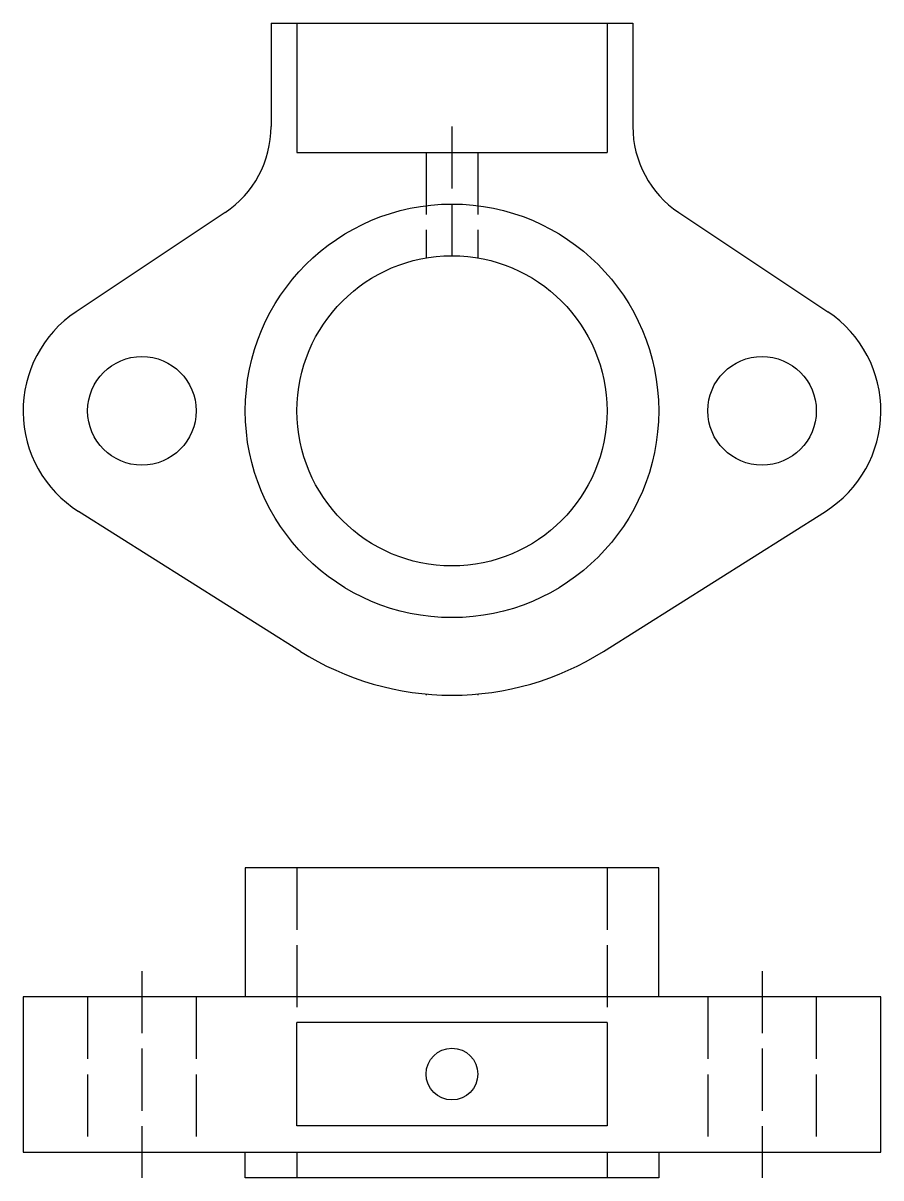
# Model space of a CAD drawing. Header units: millimetres. Extents: x 25.1 to 41.7, y 3 to 25.3.
import ezdxf

# ---------------------------------------------------------------- set-up
doc = ezdxf.new("R2010")
doc.units = ezdxf.units.MM
doc.linetypes.add('ACAD_ISO02W100', pattern=[15, 12, -3])
for name, color, linetype in [('Cercuri', 4, 'Continuous'), ('Contur', 1, 'Continuous'), ('Linie punctata', 253, 'ACAD_ISO02W100')]:
    doc.layers.add(name, color=color, linetype=linetype)

msp = doc.modelspace()

# ---------------------------------------------------------------- linework, layer by layer
at = {"layer": 'Cercuri'}
for centre, radius in [((33.435, 17.838), 4), ((33.435, 17.838), 3), ((27.435, 17.838), 1.05), ((39.435, 17.838), 1.05), ((33.435, 5.009), 0.5)]:
    msp.add_circle(centre, radius, dxfattribs=at)
at = {"layer": 'Contur'}
for p, q in [((29.935, 25.338), (36.935, 25.338)), ((29.935, 25.338), (29.935, 23.338)), ((30.435, 25.338), (30.435, 22.838)), ((36.435, 25.338), (36.435, 22.838)), ((36.935, 25.338), (36.935, 23.338)), ((30.435, 22.838), (36.435, 22.838)), ((29.044, 21.674), (26.16, 19.752)), ((37.827, 21.674), (40.711, 19.752)), ((30.502, 13.186), (26.209, 15.892)), ((36.369, 13.186), (40.662, 15.892)), ((32.935, 12.361), (32.935, 12.338)), ((33.935, 12.361), (33.935, 12.338)), ((37.435, 9.001), (29.435, 9.001)), ((29.435, 9.001), (29.435, 6.501)), ((37.435, 6.501), (37.435, 9.001)), ((41.735, 6.501), (25.136, 6.501)), ((25.136, 6.501), (25.136, 3.501)), ((41.735, 3.501), (41.735, 6.501)), ((30.435, 4.009), (30.435, 6.009)), ((36.435, 6.009), (30.435, 6.009)), ((36.435, 6.009), (36.435, 4.009)), ((36.435, 4.009), (30.435, 4.009)), ((25.136, 3.501), (41.735, 3.501)), ((29.435, 3.001), (29.435, 3.501)), ((37.435, 3.501), (37.435, 3.001)), ((37.435, 3.001), (29.435, 3.001))]:
    msp.add_line(p, q, dxfattribs=at)
for centre, radius, start, end in [((27.935, 23.338), 2, 303.6723, 0), ((38.935, 23.338), 2, 180, 236.3277), ((27.435, 17.838), 2.3, 123.6723, 237.769), ((39.435, 17.838), 2.3, 302.231, 56.3277), ((33.435, 17.838), 5.5, 237.769, 270), ((33.435, 17.838), 5.5, 270, 302.231)]:
    msp.add_arc(centre, radius, start, end, dxfattribs=at)
at = {"layer": 'Linie punctata', "ltscale": 0.1}
for p, q in [((33.435, 23.338), (33.435, 20.838)), ((32.935, 22.838), (32.935, 20.796)), ((33.935, 22.838), (33.935, 20.796)), ((30.435, 9.001), (30.435, 6.251)), ((36.435, 9.001), (36.435, 6.251)), ((27.435, 7.001), (27.435, 3.001)), ((39.435, 7.001), (39.435, 3.001)), ((26.385, 6.501), (26.385, 3.501)), ((28.485, 6.501), (28.485, 3.501)), ((38.385, 6.501), (38.385, 3.501)), ((40.485, 6.501), (40.485, 3.501)), ((30.435, 3.501), (30.435, 3.001)), ((36.435, 3.501), (36.435, 3.001))]:
    msp.add_line(p, q, dxfattribs=at)

doc.saveas('drawing.dxf')
